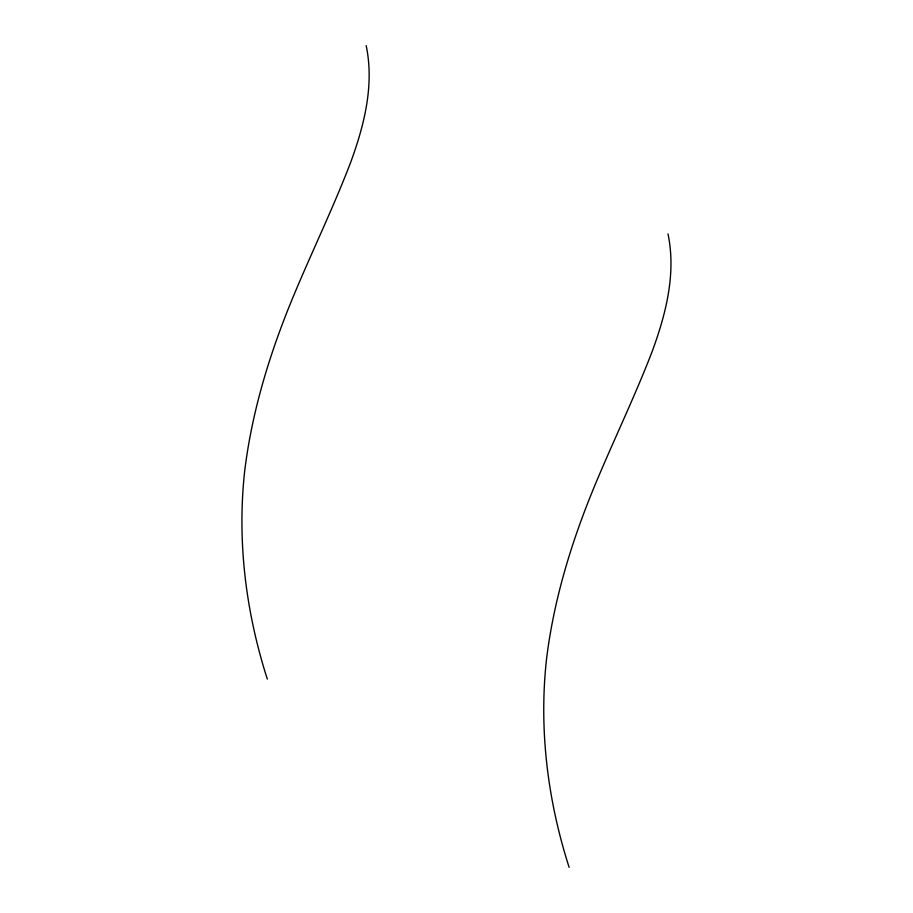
<?xml version="1.0" encoding="UTF-8"?>
<svg xmlns="http://www.w3.org/2000/svg" width="913" height="913" viewBox="0 0 913 913"><rect width="100%" height="100%" fill="white"/><g stroke="black" fill="none" stroke-linecap="round" stroke-linejoin="round"><path stroke-width="1.37" d="M569.13 867.35C547.595 800.256 538.75 729.11 546.545 658.924C553.712 600.492 570.922 543.851 593.165 489.482C612.292 442.919 634.467 397.646 652.487 350.626C666.022 313.524 676.271 273.421 667.996 233.911M267.315 679.089C245.78 611.995 236.935 540.85 244.73 470.663C251.897 412.231 269.107 355.591 291.35 301.222C310.477 254.659 332.652 209.385 350.672 162.366C364.207 125.264 374.456 85.16 366.181 45.65"/></g></svg>
